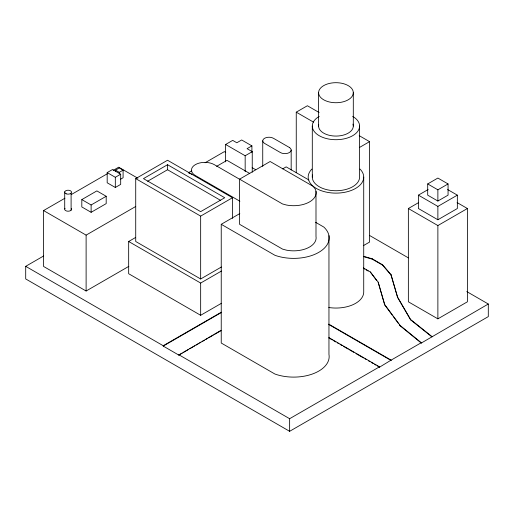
<?xml version="1.0" encoding="UTF-8"?>
<svg xmlns="http://www.w3.org/2000/svg" width="514" height="514" viewBox="0 0 514 514"><rect width="100%" height="100%" fill="white"/><g stroke="black" fill="none" stroke-linecap="round" stroke-linejoin="round"><path stroke-width="0.77" d="M107.182 172.595L112.547 169.498L120.687 174.201L120.687 184.385L115.322 187.481L107.182 182.778L107.182 172.595L115.322 177.298L120.687 174.201M128.847 266.342L86.114 291.014L43.574 266.451L43.574 210.56L64.937 198.224M71.144 194.645L107.67 173.552M113.183 170.372L118.702 167.191L137.913 178.281M115.522 171.67L115.522 170.147L119.306 167.962L123.097 170.147L123.097 177.754L120.572 179.206M115.522 170.147L119.306 172.331L123.097 170.147M81.81 199.599L96.876 190.9L106.192 196.277L106.192 203.615L91.119 212.314L81.81 206.936L81.81 199.599L91.119 204.977L106.192 196.277M221.412 266.997L200.659 278.98L135.722 241.49L135.722 178.621L167.545 160.246L232.482 197.736L232.482 218.431M167.545 164.718L143.464 178.621L200.659 211.639L224.734 197.736L167.545 164.718L167.545 169.742L220.602 200.376M147.595 181.262L167.545 169.742M225.62 161.884L225.62 144.473L232.701 140.386L236.826 142.77L241.676 139.975L251.905 145.88L251.905 152.208M466.77 291.579L488.3 304.012L488.3 316.611L289.633 431.31L25.7 278.935L25.7 266.329L43.671 255.953M205.112 162.745L224.367 151.63L225.755 152.433M191.921 174.374L188.452 172.37L188.452 172.723L191.748 170.815M296.257 172.743L296.257 112.168L307.385 105.743L319.13 112.527M43.574 210.56L86.114 235.123L135.735 206.474M216.587 166.356L226.995 160.349L249.81 173.526M251.905 145.88L247.061 148.674L252.245 151.669L252.245 172.248M225.62 144.473L245.165 155.755L252.245 151.669M221.489 303.266L200.659 315.288L128.667 273.724L128.667 241.49L135.606 237.481M239.569 179.161L270.139 161.512L313.084 186.306L314.902 188.509A22.475 12.972 0 0 1 309.544 201.912A22.475 12.972 0 0 1 286.337 205.002L282.514 203.955L239.569 179.161L239.569 224.297L282.514 249.091L286.337 250.138A22.475 12.972 0 0 0 315.994 236.472L315.994 191.33M135.722 178.621L200.659 216.111L232.482 197.736M282.694 168.868L286.163 166.87L308.875 179.977M328.954 235.656L328.954 354.39A35.511 20.502 0 0 1 312.576 373.954A35.511 20.502 0 0 1 274.932 374.031L221.238 343.031L221.238 224.297L239.832 213.561M359.832 147.267L369.566 141.646L369.566 242.075L363.308 245.692M128.667 241.49L200.659 283.053L221.489 271.026M427.693 183.941L437.877 178.056L448.06 183.941L448.06 195.153L437.877 201.038L427.693 195.153L427.693 183.941L437.877 189.82L448.06 183.941M447.61 189.537L457.351 195.153L457.351 208.517L437.877 219.761L418.409 208.517L418.409 195.153L428.143 189.537M25.7 266.329L163.221 345.729L221.29 312.204M163.221 345.729L163.221 346.083L221.29 312.557M457.1 202.574L467.393 208.517L467.393 301.802L437.877 318.847L408.36 301.802L408.36 208.517L418.659 202.574M182.245 353.073L178.788 355.071L220.956 330.367M183.626 352.276L188.465 349.481M189.846 348.685L194.684 345.89M196.072 345.093L198.141 343.892M199.528 343.095L200.91 342.298M202.291 341.495L204.366 340.3M205.748 339.503L207.129 338.707M208.511 337.904L213.349 335.115M214.736 334.312L220.956 330.72M418.409 195.153L437.877 206.397L457.351 195.153M408.36 208.517L437.877 225.556L467.393 208.517M178.788 354.718L289.633 418.711L379.499 366.829L379.499 367.182L377.424 365.981M328.754 324.128L391.103 360.128L421.268 342.709L400.181 325.497L384.69 304.532L378.15 282.115L370.266 271.906L363.366 267.922M399.243 324.578L400.181 325.85L421.268 343.063L488.3 304.012M379.499 367.182L391.103 360.128M363.918 256.383L372.245 258.812L382.589 264.787L391.038 274.675L397.579 297.092L410.59 319.49L431.94 336.548M363.918 256.737L372.245 259.165L382.589 265.14L391.038 275.029L397.579 297.445L410.59 319.843L431.94 336.901M359.202 135.664L369.566 141.646M296.257 112.168L313.534 122.139M252.149 167.673L255.625 169.678M369.527 235.444L408.424 257.899M315.57 222.299L323.833 227.066A35.511 20.502 0 0 1 318.764 252.368A35.511 20.502 0 0 1 274.932 255.297L221.238 224.297M239.755 179.341L214.267 164.628A13.358 7.71 0 0 0 195.378 164.628A13.358 7.71 0 0 0 195.378 175.531L239.89 201.231M363.366 268.276L364.747 269.073M366.129 269.869L368.197 271.064M188.452 172.723L189.839 173.52M328.754 324.482L391.103 360.481M328.928 337.627L379.499 366.829M328.928 337.981L332.391 339.979M333.779 340.782L335.854 341.983M337.242 342.78L338.623 343.583M340.011 344.38L342.093 345.581M343.474 346.378L348.325 349.179M349.713 349.983L353.87 352.379M355.945 353.581L363.565 357.982M364.953 358.778L366.341 359.582M368.416 360.783L369.804 361.58M371.185 362.383L373.267 363.578M374.648 364.381L376.036 365.178M163.221 346.083L178.788 355.071M376.756 280.663L370.266 271.906M378.15 282.115L384.69 304.886L392.201 315.05M393.139 316.322L398.305 323.312M437.877 189.82L437.877 201.038M437.877 206.397L437.877 219.761M437.877 225.556L437.877 318.847M421.268 342.709L421.268 343.063M410.59 319.49L410.59 319.843M400.181 325.497L400.181 325.85M397.579 297.092L397.579 297.445M391.038 274.675L391.038 275.029M384.69 304.532L384.69 304.886M382.589 264.787L382.589 265.14M372.245 258.812L372.245 259.165M363.719 177.086L363.719 292.016A27.775 16.037 0 0 1 328.761 307.507M359.594 126.058L359.594 177.086A23.644 13.653 0 0 1 334.094 190.694A23.644 13.653 0 0 1 312.596 174.946M353.304 92.706A17.354 10.023 0 0 1 327.27 101.386A17.354 10.023 0 0 1 327.27 84.033A17.354 10.023 0 0 1 353.304 92.706L353.304 126.058M318.596 92.706L318.596 126.058M312.3 126.058L312.3 177.086M291.175 150.024L291.175 170.038M289.633 418.711L289.633 431.31M262.738 140.842L262.738 166.459M245.165 155.755L245.165 171.586M200.659 216.111L200.659 278.98M200.659 283.053L200.659 315.288M119.306 172.331L119.306 173.854M115.322 177.298L115.322 187.481M91.119 204.977L91.119 212.314M86.114 235.123L86.114 291.014M71.099 193.129L71.099 210.187M64.713 191.908L64.713 208.96M352.97 124.099A17.354 10.023 0 0 1 336.522 136.069A17.354 10.023 0 0 1 318.744 124.748M352.668 116.402A23.644 13.653 0 0 1 352.668 135.709A23.644 13.653 0 0 1 319.226 135.709A23.644 13.653 0 0 1 319.226 116.402M359.999 169.067A27.775 16.037 0 0 1 335.95 193.123A27.775 16.037 0 0 1 311.895 169.067M71.298 208.555A3.418 1.972 0 0 1 67.932 211.215A3.418 1.972 0 0 1 65.027 208.376M289.343 147.46L273.442 138.285A6.271 3.617 0 0 0 264.575 138.285A6.271 3.617 0 0 0 264.575 143.4L280.477 152.581A6.271 3.617 0 0 0 289.343 152.581A6.271 3.617 0 0 0 289.343 147.46M66.184 193.823A3.418 1.972 0 0 0 71.504 192.326A3.418 1.972 0 0 0 66.595 190.418A3.418 1.972 0 0 0 66.184 193.823"/></g></svg>
